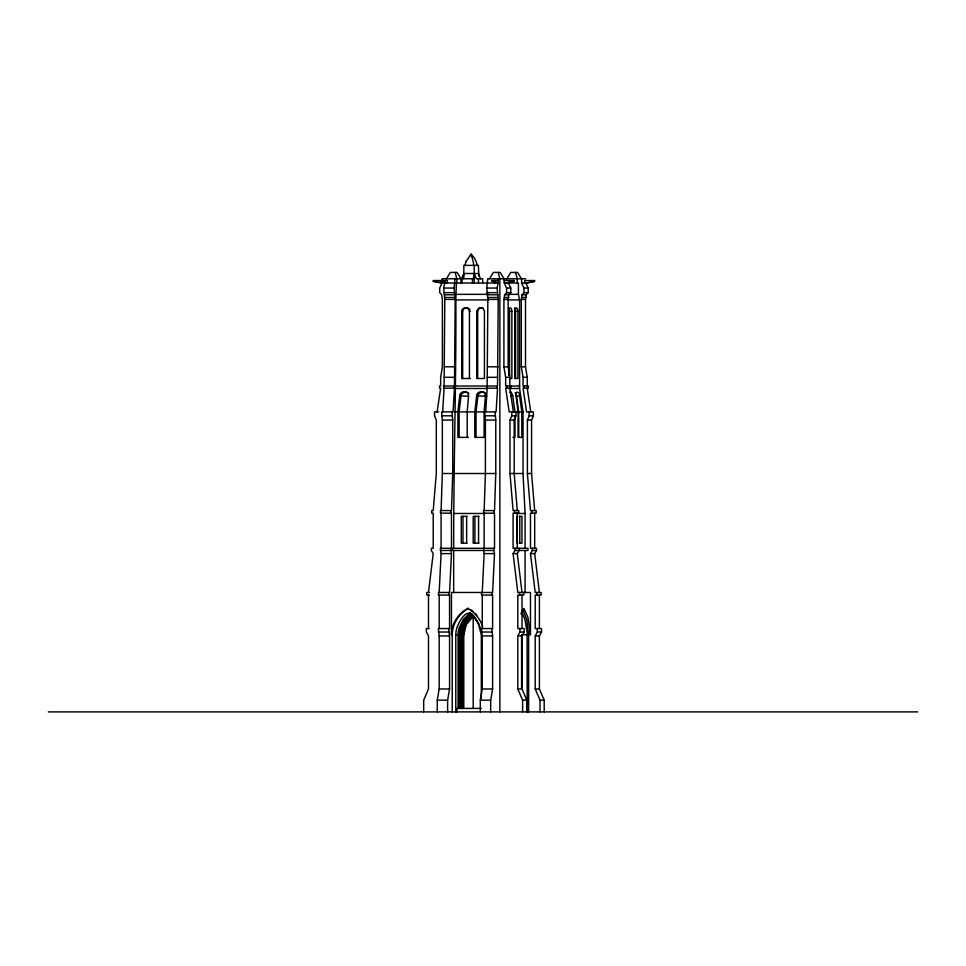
<?xml version="1.0" encoding="UTF-8"?>
<svg xmlns="http://www.w3.org/2000/svg" width="966" height="966" viewBox="0 0 966 966"><rect width="100%" height="100%" fill="white"/><g stroke="black" fill="none" stroke-linecap="round" stroke-linejoin="round"><path stroke-width="1.45" d="M453.658 548.29C453.585 465.467 456.254 382.729 455.867 299.907L456.338 283.014L498.106 283.014L498.106 278.776M441.088 510.567L442.343 473.509L442.343 420.053L441.619 411.89L453.054 411.89L454.479 388.175L443.648 388.175L443.648 386.002L454.479 386.002L455.179 299.424L454.092 288.061L455.058 278.776M452.003 411.89L452.728 420.053L452.728 473.509L451.472 510.567L440.496 510.567L440.496 513.175L451.472 513.175L451.472 548.29L440.339 548.29L441.088 553.615L439.18 592.472M484.147 510.567L485.403 473.509L485.403 420.053L484.678 411.89M495.063 411.89L495.775 420.053L495.775 473.509L494.52 510.567L483.555 510.567L483.555 513.175L494.52 513.175L494.52 548.29L452.486 548.29L452.486 550.463L493.771 550.463L494.52 553.615L492.612 592.472L451.472 592.472L451.472 634.602L452.221 634.602C452.378 623.734 458.983 613.434 468.558 608.411L467.81 608.411C458.234 613.434 451.629 623.734 451.472 634.602M450.724 548.29L451.472 553.615L449.564 592.472L438.479 592.472L438.479 595.08L449.564 595.08L449.564 628.552L438.322 628.552L439.18 635.942L439.18 688.975L437.248 700.157L437.248 711.894M482.239 592.472L484.147 553.615L483.398 548.29M442.67 411.89L444.094 388.175M485.729 411.89L487.154 388.175M463.016 708.428L463.016 634.819C462.895 627.622 471.565 607.336 477.953 623.01M444.094 386.002L444.795 299.424L443.708 288.061L444.674 283.014M487.154 386.002L487.854 299.424L486.767 288.061L487.733 278.776L525.794 278.776M455.867 386.026L497.526 386.002L498.227 299.424L497.152 288.061L498.106 283.014M485.463 395.855L484.099 411.89L484.099 437.393L474.801 437.393L474.801 411.89L476.624 395.855C476.612 390.542 485.886 390.288 485.463 395.855L486.719 396.229L476.624 395.855M467.194 437.393L467.194 411.89L468.558 395.855C468.981 390.288 459.695 390.542 459.707 395.855L457.896 411.89L457.896 437.393L468.425 437.393M428.481 592.472L433.215 553.615L431.355 550.463L431.355 548.29L433.215 548.29L433.215 513.175L431.742 513.175L431.742 510.567L433.215 510.567L436.306 473.509L436.306 420.053L434.531 415.803L434.531 411.89L438.721 411.89M470.382 378.503L461.748 378.503L461.748 311.197C461.869 307.236 467.906 306.439 469.862 309.434M462.69 378.503L462.69 311.197L463.209 309.434L465.54 307.792M480.585 307.671L483.302 308.709L484.425 311.197L484.425 378.503L476.745 378.503L476.745 311.197L478.665 308.142L483.447 308.142M477.687 378.503L477.687 311.197L478.206 309.434L480.537 307.792M437.127 411.89L440.653 388.175L439.542 388.175L439.542 386.002L440.653 386.002L440.653 377.32L442.38 366.79L442.38 299.424L441.655 294.763L439.699 292.65L439.699 288.061L442.09 283.014L442.09 278.776L473.34 278.776L474.209 273.499L476.335 278.776L482.662 278.776L482.662 283.074M462.968 278.776L463.825 273.499L478.399 273.499L480.537 278.776M447.62 711.894L447.62 700.157L449.564 688.975L449.564 635.942L448.695 628.552M480.295 711.894L480.295 700.157L482.239 688.975L482.239 635.942L481.382 628.552L492.612 628.552L492.612 595.08L481.527 595.08L481.527 592.472M490.68 711.894L490.68 700.157L492.612 688.975L492.612 635.942L491.754 628.552M519.599 386.026L505.653 386.002L505.653 377.32L503.914 366.79L503.914 299.424L504.638 294.763L506.595 292.65L506.595 288.061L504.216 283.014L504.216 278.776M509.843 386.002L509.843 377.32L508.116 366.79L508.116 299.424L508.84 294.763L510.797 292.65L510.797 288.061L508.406 283.014M534.681 510.567L531.578 473.509L531.578 420.053L533.353 415.803L533.353 411.89L526.567 411.89L523.041 388.175L528.342 388.175L528.342 386.002L523.041 386.002L523.041 377.32L521.314 366.79L521.314 299.424L522.038 294.763L523.995 292.65L523.995 288.061L521.604 283.014L521.604 278.776M527.243 386.002L527.243 377.32L525.504 366.79L525.504 299.424L526.229 294.763L528.185 292.65L528.185 288.061L525.794 283.014M470.454 255.676L471.118 254.106L474.632 258.32L476.407 262.245A15.818 14.562 -90 0 1 477.059 265.384M461.651 278.776L463.825 273.499M466.167 261.231L471.118 254.106L473.364 262.245A15.818 6.182 -90 0 1 473.642 265.384M530.479 634.602L527.943 617.322L523.886 608.411L522.932 609.8L526.699 619.532L528.631 634.602L530.479 634.602L530.479 592.472L517.812 592.472L513.091 553.615L514.95 550.463L527.967 550.463L527.967 548.29L513.091 548.29L513.091 513.175L518.754 513.175L518.754 510.567L513.091 510.567L509.988 473.509L509.988 420.053L511.775 415.803L511.775 411.89M517.281 510.567L514.178 473.509L514.178 420.053L515.965 415.803L515.965 411.89M539.402 592.472L534.681 553.615L536.528 550.463L536.528 548.29L530.479 548.29L530.479 513.175L536.154 513.175L536.154 510.567L530.479 510.567L527.388 473.509L527.388 420.053L529.163 415.803L529.163 411.89M521.193 613.156L522.932 609.8M522.606 711.894L522.606 700.157L517.812 688.975L517.812 635.942L519.937 632.03L519.937 628.552M526.796 711.894L526.796 700.157L522.014 688.975L522.014 635.942L524.14 632.03L524.14 628.552L517.812 628.552L517.812 595.08L523.753 595.08L523.753 592.472M540.006 711.894L540.006 700.157L535.212 688.975L535.212 635.942L537.337 632.03L537.337 628.552M544.196 711.894L544.196 700.157L539.402 688.975L539.402 635.942L541.528 632.03L541.528 628.552L535.212 628.552L535.212 595.08L541.141 595.08L541.141 592.472L535.212 592.472L530.479 553.615L532.338 550.463L532.338 548.29M521.097 614.086L522.002 612.504L524.912 619.339L527.098 632.428L527.182 711.894M522.014 592.472L517.281 553.615L519.14 550.463L519.14 548.29M446.437 278.776L450.313 272.424L457.123 272.424L461.011 278.776L461.011 283.074M489.484 278.776L493.36 272.424L500.183 272.424L504.059 278.776M506.884 278.776L510.76 272.424L517.583 272.424L521.459 278.776M509.541 392.232L510.869 391.81L512.584 394.78L514.987 411.89M472.966 616.634L466.312 624.7L463.789 634.819L463.016 634.819M470.466 612.673L463.451 619.206L459.164 627.671A24.693 22.894 -90 0 0 458.065 634.71L458.065 708.428M471.517 613.893L465.177 619.882L461.072 627.985A23.703 21.976 -90 0 0 460.009 634.747L460.009 708.428M474.717 617.298L472.277 615.245L469.029 617.238L464.839 622.321L462.146 628.286A22.761 21.107 -90 0 0 461.132 634.783L461.132 708.428M472.277 615.245L466.856 620.51L462.919 628.286A22.761 21.107 -90 0 0 461.905 634.783L461.905 708.428M505.544 283.014L514.141 281.287L514.141 280.538L504.216 280.538M506.631 283.014L514.141 281.287M526.047 283.014L534.645 281.287L534.645 280.538L524.707 280.538L524.707 283.014M534.645 281.287L527.134 283.014L521.604 283.014M510.724 396.108L512.777 395.855M515.12 392.607L516.532 396.229L519.611 395.855L521.809 411.89L521.809 437.393L518.054 437.393L518.054 411.89L516.049 395.855C514.455 390.699 519.95 391.073 519.611 395.855M498.106 280.538L491.851 280.538L494.882 283.014M447.367 283.014L447.367 280.538L433.251 280.538L433.251 281.287L441.836 283.014M441.1 280.538L441.1 281.287L443.792 281.287L446.823 283.014M491.851 281.287L494.544 281.287L497.575 283.014M442.09 283.014L433.251 281.287M455.058 283.014L444.143 283.014L441.1 281.287M504.216 283.014L518.428 283.014L518.428 294.352L519.599 299.907L519.599 388.489L523.041 411.89L523.041 473.509L525.081 513.477L525.081 548.29M443.708 288.061L454.092 288.061M486.767 288.061L497.152 288.061M506.595 288.061L510.797 288.061M523.995 288.061L528.185 288.061M443.708 292.65L454.092 292.65M486.767 292.65L497.152 292.65M506.595 292.65L510.797 292.65M523.995 292.65L528.185 292.65M456.338 294.352L489.013 294.352M508.164 294.352L518.428 294.352M444.505 294.763L454.877 294.763M487.552 294.763L497.937 294.763M504.638 294.763L508.84 294.763M522.038 294.763L526.229 294.763M444.505 297.48L454.877 297.48M487.552 297.48L497.937 297.48M504.638 297.48L508.84 297.48M522.038 297.48L526.229 297.48M444.795 299.424L455.179 299.424M487.854 299.424L498.227 299.424M503.914 299.424L508.116 299.424M521.314 299.424L525.504 299.424M455.867 299.907L488.542 299.907M507.862 299.907L519.599 299.907M461.748 311.197L462.69 311.197M465.6 307.671L468.317 308.709L469.44 311.197L470.382 311.197M476.745 311.197L477.687 311.197M508.768 308.142L509.541 311.197L511.871 311.197L511.871 378.503L509.541 378.503M514.443 307.792L515.602 311.197L517.933 311.197L517.933 378.503L514.83 378.503L514.83 311.197L515.977 307.792L517.474 308.709L517.933 311.197M444.795 366.79L455.179 366.79M487.854 366.79L498.227 366.79M503.914 366.79L508.116 366.79M521.314 366.79L525.504 366.79M444.094 377.32L454.479 377.32M487.154 377.32L497.526 377.32M505.653 377.32L509.843 377.32M523.041 377.32L527.243 377.32M455.867 388.489L487.057 388.489M509.324 388.489L519.599 388.489M468.329 396.229L459.707 395.855M454.479 411.89L496.113 411.89L497.526 388.175L486.707 388.175L486.707 386.002M518.054 411.89L509.167 411.89L505.653 388.175L510.954 388.175L510.954 386.002M516.532 396.229L518.742 411.89L523.041 411.89M441.619 415.803L452.003 415.803M484.678 415.803L495.063 415.803M511.775 415.803L515.965 415.803M529.163 415.803L533.353 415.803M442.343 420.053L452.728 420.053M485.403 420.053L495.775 420.053M509.988 420.053L514.178 420.053M527.388 420.053L531.578 420.053M512.934 437.393L514.987 437.393L514.987 416.382M442.343 473.509L452.728 473.509M454.479 473.509L495.775 473.509M509.988 473.509L523.041 473.509M527.388 473.509L531.578 473.509M453.658 513.477L484.847 513.477M516.279 513.477L525.081 513.477M467.013 516.351L461.277 516.351L461.277 543.146L467.013 543.146M478.931 516.351L473.195 516.351L473.195 543.146L478.931 543.146M519.128 516.351L521.942 516.351L521.942 543.146L519.128 543.146M440.339 550.463L450.724 550.463M532.338 550.463L536.528 550.463M441.088 553.615L451.472 553.615M484.147 553.615L494.52 553.615M513.091 553.615L517.281 553.615M530.479 553.615L534.681 553.615M429.532 592.472L426.743 592.472L426.743 595.08L429.532 595.08M429.158 628.552L426.356 628.552L426.356 632.03L428.481 635.942L428.481 688.975L423.7 700.157L423.7 711.894M438.322 632.03L448.695 632.03M481.382 632.03L491.754 632.03M519.937 632.03L524.14 632.03M537.337 632.03L541.528 632.03M455.795 711.894L455.795 634.71L458.065 634.71M459.236 708.428L459.236 634.747L460.009 634.747M461.132 634.783L461.905 634.783M527.182 634.759L521.58 634.759L521.58 688.879M439.18 635.942L449.564 635.942M482.239 635.942L492.612 635.942M517.812 635.942L522.014 635.942M535.212 635.942L539.402 635.942M439.18 688.975L449.564 688.975M482.239 688.975L492.612 688.975M517.812 688.975L522.014 688.975M535.212 688.975L539.402 688.975M437.248 700.157L447.62 700.157M480.295 700.157L490.68 700.157M522.606 700.157L526.796 700.157M540.006 700.157L544.196 700.157M481.261 708.428L456.93 708.428L456.93 711.894M48.3 711.894L917.7 711.894M467.81 608.411C474.801 612.444 480.271 619.073 482.71 626.777M470.853 609.86L473.014 611.49M471.493 615.245L473.944 617.298M485.669 393.283C483.121 390.687 477.953 392.522 477.868 396.229L476.045 411.89L476.045 437.393M468.752 393.283C466.204 390.687 461.036 392.522 460.963 396.229L459.128 411.89L459.128 437.393M475.043 613.277L476.902 615.233M475.55 618.204L470.732 613.893L464.405 619.882L460.287 627.985A23.703 21.976 -90 0 0 459.236 634.747M475.477 618.916C468.595 604.788 459.647 620.015 456.906 627.671A24.693 22.894 -90 0 0 455.795 634.71M476.19 619.604L477.53 621.259M474.173 617.479L479.208 624.386M475.695 619.339L478.991 624.857M478.218 623.396L481.31 634.759L481.31 698.539M479.885 626.777L480.609 628.757M515.615 272.424L517.257 278.776L517.257 283.074M498.215 272.424L499.869 278.776L499.869 711.894M455.167 272.424L456.809 278.776L456.809 283.074M481.153 630.798L481.539 632.863M478.834 276.131L478.399 265.384L463.825 265.384L463.825 277.459M527.243 388.175L530.757 411.89M509.843 388.175L513.369 411.89M511.871 311.197L511.425 308.709L509.927 307.792L508.768 311.197L508.768 375.52M539.402 595.08L539.402 628.552M536.951 592.472L536.951 595.08M534.681 513.175L534.681 548.29M533.558 280.538L533.558 281.287M531.952 510.567L531.952 513.175M528.631 634.602L528.631 711.894M525.081 550.463L525.081 592.472M524.152 386.002L524.152 388.175M522.014 595.08L522.014 628.552M519.768 516.351L519.768 543.146M519.563 592.472L519.563 595.08M518.742 411.89L518.742 437.393M517.281 513.175L517.281 548.29M517.124 516.351L517.124 543.146M515.602 311.197L515.602 378.503M514.95 548.29L514.95 550.463M514.564 510.567L514.564 513.175M513.055 280.538L513.055 281.287M509.541 311.197L509.541 375.52M506.764 386.002L506.764 388.175M497.079 386.002L497.079 388.175M494.544 280.538L494.544 281.287M493.928 510.567L493.928 513.175M493.771 548.29L493.771 550.463M491.911 592.472L491.911 595.08M484.147 513.175L484.147 548.29M482.239 595.08L482.239 628.552M478.568 516.351L478.568 543.146M478.472 278.776L478.472 283.074M474.898 516.351L474.898 543.146M474.209 265.384L474.209 283.074M473.195 617.226L473.195 708.428M472.483 278.776L472.483 283.074M469.44 311.197L469.44 378.503M466.65 516.351L466.65 543.146M463.789 630.387L463.789 708.428M462.98 516.351L462.98 543.146M462.11 278.776L462.11 283.074M454.032 386.002L454.032 388.175M453.658 550.463L453.658 592.472M452.221 634.602L452.221 711.894M450.88 510.567L450.88 513.175M448.852 592.472L448.852 595.08M443.792 280.538L443.792 281.287M441.088 513.175L441.088 548.29M439.18 595.08L439.18 628.552M434.338 280.538L434.338 281.287M428.481 595.08L428.481 628.552M465.165 265.384A15.927 14.659 -90 0 1 466.167 261.231"/></g></svg>
